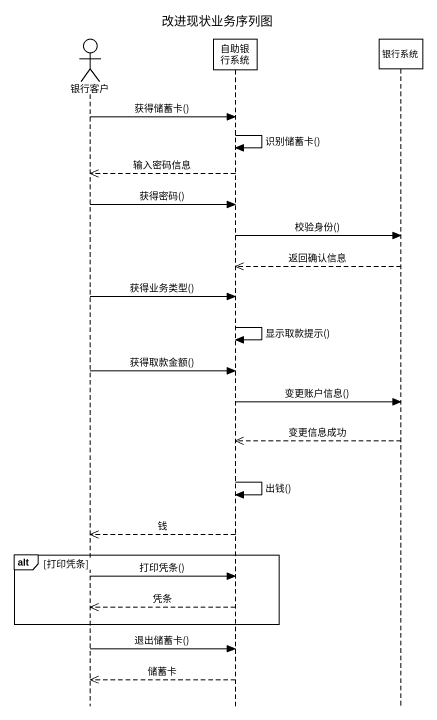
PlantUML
@startuml
title 改进现状业务序列图
hide footbox
actor 银行客户
participant 自助银行系统
participant 银行系统

银行客户 -> 自助银行系统 : 获得储蓄卡()
自助银行系统 -> 自助银行系统 : 识别储蓄卡()
自助银行系统 -->> 银行客户 : 输入密码信息
银行客户 -> 自助银行系统 : 获得密码()
自助银行系统 -> 银行系统 : 校验身份()
银行系统 -->> 自助银行系统 : 返回确认信息
银行客户 -> 自助银行系统 : 获得业务类型()
自助银行系统 -> 自助银行系统 : 显示取款提示()
银行客户 -> 自助银行系统 : 获得取款金额()
自助银行系统 -> 银行系统 : 变更账户信息()
银行系统 -->> 自助银行系统 : 变更信息成功
自助银行系统 -> 自助银行系统 : 出钱()
自助银行系统 -->> 银行客户 : 钱
alt 打印凭条
  银行客户 -> 自助银行系统 : 打印凭条()
  自助银行系统 -->> 银行客户 : 凭条
end
银行客户 -> 自助银行系统 : 退出储蓄卡()
自助银行系统 -->> 银行客户 : 储蓄卡
@enduml
